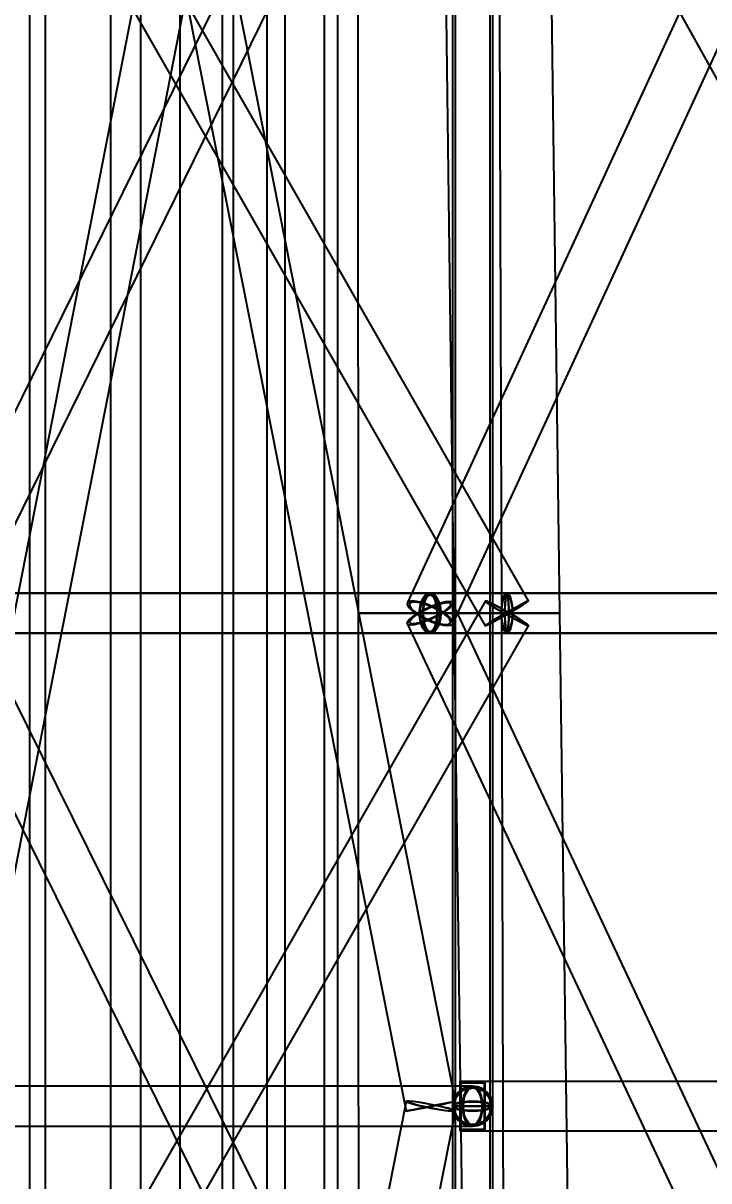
# Model space of a CAD drawing. Header units: millimetres. Extents: x -123812 to 252100, y -3000 to 639000.
# Drawn here: x 811 to 7765, y 174243 to 185986 of the extents above; entities that cross this region are included whole.
import ezdxf

# ---------------------------------------------------------------- set-up
doc = ezdxf.new("R2010")
doc.units = ezdxf.units.MM
for name, color, linetype, lineweight in [('D-STR-CORE', 7, 'Continuous', 25), ('D-STR-DIM', 7, 'Continuous', 13), ('D-STR-STRC', 7, 'Continuous', 25)]:
    doc.layers.add(name, color=color, linetype=linetype, lineweight=lineweight)
doc.styles.add('OpenSansCondensed-Light', font='OpenSansCondensed-Light.ttf')
doc.styles.add('TOWER_UNICODE', font='Arial Unicode.ttf')
doc.dimstyles.new('EZDXF', dxfattribs={"dimtxt": 0.25, "dimasz": 0.175, "dimexe": 0.375, "dimexo": 0.125, "dimgap": 0.1, "dimtad": 1, "dimlfac": 100, "dimzin": 12, "dimdsep": 46, "dimtxsty": 'OpenSansCondensed-Light', "dimblk": 'ARCHTICK', "dimcen": 2.5, "dimazin": 3, "dimtfac": 0.5, "dimtmove": 2, "dimatfit": 3})

# ---------------------------------------------------------------- blocks, each defined once
blk = doc.blocks.new('_ARCHTICK')
at = {"color": 0, "linetype": 'BYBLOCK', "const_width": 0.15}
blk.add_lwpolyline([(-0.5, -0.5), (0.5, 0.5)], dxfattribs=at)

msp = doc.modelspace()

# ---------------------------------------------------------------- linework, layer by layer
at = {"layer": 'D-STR-CORE'}
for points in [[(0, 100000), (0, 375000), (1035.3, 375000), (1035.3, 100000)], [(0, 100000), (0, 375000), (1035.3, 375000), (1035.3, 100000)], [(880, 100000), (880, 375000), (2000, 375000), (2000, 100000)], [(880, 100000), (880, 375000), (2000, 375000), (2000, 100000)], [(1700, 100000), (1700, 375000), (2828.4, 375000), (2828.4, 100000)], [(1700, 100000), (1700, 375000), (2828.4, 375000), (2828.4, 100000)], [(2404.2, 100000), (2404.2, 375000), (3464.1, 375000), (3464.1, 100000)], [(2404.2, 100000), (2404.2, 375000), (3464.1, 375000), (3464.1, 100000)], [(2944.5, 100000), (2944.5, 375000), (3863.7, 375000), (3863.7, 100000)], [(2944.5, 100000), (2944.5, 375000), (3863.7, 375000), (3863.7, 100000)], [(3284.1, 100000), (3284.1, 375000), (4000, 375000), (4000, 100000)], [(3284.1, 100000), (3284.1, 375000), (4000, 375000), (4000, 100000)]]:
    msp.add_lwpolyline(points, close=True, dxfattribs=at)
at = {"layer": 'D-STR-STRC'}
for points in [[(4641.2, 200048.6), (-249.3, 175048.6), (-240.8, 175043.5), (-215.9, 175035.5), (-176.3, 175025), (-124.6, 175012.8), (-64.5, 174999.7), (0, 174986.7), (64.5, 174974.6), (124.6, 174964.2), (176.3, 174956.2), (215.9, 174951.2), (240.8, 174949.6), (249.3, 174951.4), (5139.8, 199951.4)], [(-249.2, 199950.7), (4695.4, 174950.7), (4703.9, 174951.6), (4728.8, 174955.7), (4768.4, 174962.9), (4820, 174972.6), (4880.1, 174984.2), (4944.6, 174996.8), (5009.1, 175009.7), (5069.2, 175021.9), (5120.8, 175032.6), (5160.4, 175041.1), (5185.3, 175046.8), (5193.8, 175049.3), (249.2, 200049.3)], [(5166.2, 200000), (5166.2, 175000), (5173.1, 174987.3), (5193.4, 174975.5), (5225.7, 174965.4), (5267.8, 174957.6), (5316.8, 174952.8), (5369.4, 174951.1), (5421.9, 174952.8), (5471, 174957.6), (5513, 174965.4), (5545.3, 174975.5), (5565.6, 174987.3), (5572.6, 175000), (5572.6, 200000)], [(-219.9, 189873.7), (5497.3, 179873.7), (5509.2, 179878), (5535.3, 179890.6), (5573.8, 179910.7), (5622, 179936.9), (5676.7, 179967.3), (5734.2, 180000), (5790.6, 180032.7), (5841.9, 180063.1), (5884.7, 180089.3), (5916.1, 180109.4), (5934, 180122), (5937.1, 180126.3), (219.9, 190126.3)], [(4687.9, 190105.5), (-229.1, 180105.5), (-220.3, 180086.2), (-196.5, 180060.9), (-159.3, 180031.5), (-111.2, 180000), (-55.5, 179968.5), (3.9, 179939.1), (63.1, 179913.8), (117.9, 179894.5), (164.8, 179882.3), (200.4, 179878.1), (222.3, 179882.3), (229.1, 179894.5), (5146.2, 189894.5)], [(9315, 190108.4), (4707.9, 180108.4), (4705.9, 180088.5), (4719.7, 180062.6), (4748.3, 180032.4), (4789.8, 180000), (4841.3, 179967.6), (4899.5, 179937.4), (4960.2, 179911.5), (5019.3, 179891.6), (5072.9, 179879.1), (5117.3, 179874.8), (5149.4, 179879.1), (5167.1, 179891.6), (9774.2, 189891.6)], [(5363.1, 189877.8), (10928.7, 179877.8), (10937.8, 179873.4), (10961.4, 179877.8), (10997.9, 179890.4), (11044.9, 179910.5), (11099.1, 179936.7), (11156.9, 179967.2), (11214.3, 180000), (11267.3, 180032.8), (11312.4, 180063.3), (11346.6, 180089.5), (11367.4, 180109.6), (11373.4, 180122.2), (5807.9, 190122.2)], [(0, 179796.8), (5717.2, 179796.8), (5722.2, 179803.7), (5726.9, 179824), (5730.9, 179856.3), (5734, 179898.4), (5735.9, 179947.4), (5736.6, 180000), (5735.9, 180052.6), (5734, 180101.6), (5730.9, 180143.7), (5726.9, 180176), (5722.2, 180196.3), (5717.2, 180203.2), (0, 180203.2)], [(0, 179796.8), (4937.5, 179796.8), (4956.4, 179803.7), (4973.9, 179824), (4989, 179856.3), (5000.6, 179898.4), (5007.9, 179947.4), (5010.4, 180000), (5007.9, 180052.6), (5000.6, 180101.6), (4989, 180143.7), (4973.9, 180176), (4956.4, 180196.3), (4937.5, 180203.2), (0, 180203.2)], [(9591.6, 180203.2), (4937.5, 180203.2), (4909.3, 180196.3), (4883, 180176), (4860.5, 180143.7), (4843.2, 180101.6), (4832.3, 180052.6), (4828.6, 180000), (4832.3, 179947.4), (4843.2, 179898.4), (4860.5, 179856.3), (4883, 179824), (4909.3, 179803.7), (4937.5, 179796.8), (9591.6, 179796.8)], [(11151.1, 180203.2), (5717.2, 180203.2), (5702.3, 180196.3), (5688.4, 180176), (5676.5, 180143.7), (5667.4, 180101.6), (5661.6, 180052.6), (5659.6, 180000), (5661.6, 179947.4), (5667.4, 179898.4), (5676.5, 179856.3), (5688.4, 179824), (5702.3, 179803.7), (5717.2, 179796.8), (11151.1, 179796.8)], [(5179.6, 170112.2), (227.8, 180112.2), (217.4, 180116.2), (192.2, 180112.2), (153.9, 180100.6), (105.1, 180082.2), (49.2, 180058.1), (-10.1, 180030.1), (-68.8, 180000), (-122.7, 179969.9), (-168.3, 179941.9), (-202.4, 179917.8), (-222.7, 179899.4), (-227.8, 179887.8), (4723.9, 169887.8)], [(218.5, 169873.2), (5935.7, 179873.2), (5936.2, 179877.6), (5921.7, 179890.2), (5893.3, 179910.4), (5852.9, 179936.6), (5803.3, 179967.2), (5747.8, 180000), (5690.2, 180032.8), (5634.4, 180063.4), (5584.3, 180089.6), (5543.2, 180109.8), (5514, 180122.4), (5498.7, 180126.8), (-218.5, 170126.8)], [(9858.5, 170104.1), (5168.6, 180104.1), (5158.3, 180116.1), (5132.9, 180120.2), (5094.2, 180116.1), (5044.8, 180104.1), (4988.2, 180085), (4928, 180060.1), (4868.5, 180031.1), (4813.7, 180000), (4767.4, 179968.9), (4732.6, 179939.9), (4711.8, 179915), (4706.4, 179895.9), (9396.2, 169895.9)], [(0, 174796.8), (5369.4, 174796.8), (5395.7, 174803.7), (5420.2, 174824), (5441.2, 174856.3), (5457.3, 174898.4), (5467.5, 174947.4), (5471, 175000), (5467.5, 175052.6), (5457.3, 175101.6), (5441.2, 175143.7), (5420.2, 175176), (5395.7, 175196.3), (5369.4, 175203.2), (0, 175203.2)], [(0, 174796.8), (5369.4, 174796.8), (5395.7, 174803.7), (5420.2, 174824), (5441.2, 174856.3), (5457.3, 174898.4), (5467.5, 174947.4), (5471, 175000), (5467.5, 175052.6), (5457.3, 175101.6), (5441.2, 175143.7), (5420.2, 175176), (5395.7, 175196.3), (5369.4, 175203.2), (0, 175203.2)], [(249.2, 149951), (5193.8, 174951), (5185.3, 174957.5), (5160.4, 174966.8), (5120.8, 174978.5), (5069.2, 174991.6), (5009.1, 175005.2), (4944.6, 175018.6), (4880.1, 175030.6), (4820, 175040.6), (4768.4, 175047.8), (4728.8, 175051.7), (4703.9, 175052.2), (4695.4, 175049), (-249.2, 150049)], [(5572.6, 150000), (5572.6, 175000), (5565.6, 175012.7), (5545.3, 175024.5), (5513, 175034.6), (5471, 175042.4), (5421.9, 175047.2), (5369.4, 175048.9), (5316.8, 175047.2), (5267.8, 175042.4), (5225.7, 175034.6), (5193.4, 175024.5), (5173.1, 175012.7), (5166.2, 175000), (5166.2, 150000)]]:
    msp.add_lwpolyline(points, dxfattribs=at)
for points in [[(5191.6, 175000), (5547.2, 175000), (5547.2, 200000), (5191.6, 200000)], [(5191.6, 175000), (5547.2, 175000), (5547.2, 200000), (5191.6, 200000)], [(4202, 190000), (4209.2, 180000), (5665.8, 180000), (5632.2, 190000)], [(5048.7, 190000), (5179.4, 180000), (6255, 180000), (6122.4, 190000)], [(-94, 179800), (8803.6, 179800), (8803.6, 180200), (-94, 180200)], [(-36, 179800), (10161.7, 179800), (10161.7, 180200), (-36, 180200)], [(5046.4, 180000), (5042.7, 179947.4), (5031.8, 179898.4), (5014.5, 179856.3), (4992, 179824), (4965.7, 179803.7), (4937.5, 179796.8), (4909.3, 179803.7), (4883, 179824), (4860.5, 179856.3), (4843.2, 179898.4), (4832.3, 179947.4), (4828.6, 180000), (4832.3, 180052.6), (4843.2, 180101.6), (4860.5, 180143.7), (4883, 180176), (4909.3, 180196.3), (4937.5, 180203.2), (4965.7, 180196.3), (4992, 180176), (5014.5, 180143.7), (5031.8, 180101.6), (5042.7, 180052.6)], [(5037.8, 180000), (5034.4, 179951.5), (5024.4, 179906.4), (5008.4, 179867.6), (4987.7, 179837.9), (4963.5, 179819.2), (4937.5, 179812.8), (4911.5, 179819.2), (4887.3, 179837.9), (4866.5, 179867.6), (4850.6, 179906.4), (4840.6, 179951.5), (4837.1, 180000), (4840.6, 180048.5), (4850.6, 180093.6), (4866.5, 180132.4), (4887.3, 180162.1), (4911.5, 180180.8), (4937.5, 180187.2), (4963.5, 180180.8), (4987.7, 180162.1), (5008.4, 180132.4), (5024.4, 180093.6), (5034.4, 180048.5)], [(5010.4, 180000), (5007.9, 179947.4), (5000.6, 179898.4), (4989, 179856.3), (4973.9, 179824), (4956.4, 179803.7), (4937.5, 179796.8), (4918.6, 179803.7), (4901, 179824), (4885.9, 179856.3), (4874.4, 179898.4), (4867.1, 179947.4), (4864.6, 180000), (4867.1, 180052.6), (4874.4, 180101.6), (4885.9, 180143.7), (4901, 180176), (4918.6, 180196.3), (4937.5, 180203.2), (4956.4, 180196.3), (4973.9, 180176), (4989, 180143.7), (5000.6, 180101.6), (5007.9, 180052.6)], [(5004.7, 180000), (5002.4, 179951.5), (4995.7, 179906.4), (4985, 179867.6), (4971.1, 179837.9), (4954.9, 179819.2), (4937.5, 179812.8), (4920.1, 179819.2), (4903.9, 179837.9), (4890, 179867.6), (4879.3, 179906.4), (4872.6, 179951.5), (4870.3, 180000), (4872.6, 180048.5), (4879.3, 180093.6), (4890, 180132.4), (4903.9, 180162.1), (4920.1, 180180.8), (4937.5, 180187.2), (4954.9, 180180.8), (4971.1, 180162.1), (4985, 180132.4), (4995.7, 180093.6), (5002.4, 180048.5)], [(5774.8, 180000), (5772.8, 179947.4), (5767, 179898.4), (5757.9, 179856.3), (5746, 179824), (5732.1, 179803.7), (5717.2, 179796.8), (5702.3, 179803.7), (5688.4, 179824), (5676.5, 179856.3), (5667.4, 179898.4), (5661.6, 179947.4), (5659.6, 180000), (5661.6, 180052.6), (5667.4, 180101.6), (5676.5, 180143.7), (5688.4, 180176), (5702.3, 180196.3), (5717.2, 180203.2), (5732.1, 180196.3), (5746, 180176), (5757.9, 180143.7), (5767, 180101.6), (5772.8, 180052.6)], [(5770.2, 180000), (5768.4, 179951.5), (5763.1, 179906.4), (5754.7, 179867.6), (5743.7, 179837.9), (5730.9, 179819.2), (5717.2, 179812.8), (5703.5, 179819.2), (5690.7, 179837.9), (5679.7, 179867.6), (5671.3, 179906.4), (5666, 179951.5), (5664.2, 180000), (5666, 180048.5), (5671.3, 180093.6), (5679.7, 180132.4), (5690.7, 180162.1), (5703.5, 180180.8), (5717.2, 180187.2), (5730.9, 180180.8), (5743.7, 180162.1), (5754.7, 180132.4), (5763.1, 180093.6), (5768.4, 180048.5)], [(5736.6, 180000), (5735.9, 179947.4), (5734, 179898.4), (5730.9, 179856.3), (5726.9, 179824), (5722.2, 179803.7), (5717.2, 179796.8), (5712.2, 179803.7), (5707.5, 179824), (5703.5, 179856.3), (5700.4, 179898.4), (5698.5, 179947.4), (5697.8, 180000), (5698.5, 180052.6), (5700.4, 180101.6), (5703.5, 180143.7), (5707.5, 180176), (5712.2, 180196.3), (5717.2, 180203.2), (5722.2, 180196.3), (5726.9, 180176), (5730.9, 180143.7), (5734, 180101.6), (5735.9, 180052.6)], [(5735, 180000), (5734.4, 179951.5), (5732.7, 179906.4), (5729.8, 179867.6), (5726.1, 179837.9), (5721.8, 179819.2), (5717.2, 179812.8), (5712.6, 179819.2), (5708.3, 179837.9), (5704.6, 179867.6), (5701.7, 179906.4), (5700, 179951.5), (5699.4, 180000), (5700, 180048.5), (5701.7, 180093.6), (5704.6, 180132.4), (5708.3, 180162.1), (5712.6, 180180.8), (5717.2, 180187.2), (5721.8, 180180.8), (5726.1, 180162.1), (5729.8, 180132.4), (5732.7, 180093.6), (5734.4, 180048.5)], [(4789.8, 180000), (4841.3, 179967.6), (4899.5, 179937.4), (4960.2, 179911.5), (5019.3, 179891.6), (5072.9, 179879.1), (5117.3, 179874.8), (5149.4, 179879.1), (5167.1, 179891.6), (5169.1, 179911.5), (5155.3, 179937.4), (5126.7, 179967.6), (5085.2, 180000), (5033.6, 180032.4), (4975.5, 180062.6), (4914.8, 180088.5), (4855.6, 180108.4), (4802.1, 180120.9), (4757.7, 180125.2), (4725.6, 180120.9), (4707.9, 180108.4), (4705.9, 180088.5), (4719.7, 180062.6), (4748.3, 180032.4)], [(5061.3, 180000), (5006.5, 179968.9), (4947, 179939.9), (4886.8, 179915), (4830.1, 179895.9), (4780.8, 179883.9), (4742.1, 179879.8), (4716.7, 179883.9), (4706.4, 179895.9), (4711.8, 179915), (4732.6, 179939.9), (4767.4, 179968.9), (4813.7, 180000), (4868.5, 180031.1), (4928, 180060.1), (4988.2, 180085), (5044.8, 180104.1), (5094.2, 180116.1), (5132.9, 180120.2), (5158.3, 180116.1), (5168.6, 180104.1), (5163.2, 180085), (5142.4, 180060.1), (5107.6, 180031.1)], [(4804.3, 180000), (4850.8, 179970.8), (4903.2, 179943.6), (4957.9, 179920.2), (5011.3, 179902.3), (5059.6, 179891), (5099.6, 179887.1), (5128.5, 179891), (5144.5, 179902.3), (5146.3, 179920.2), (5133.9, 179943.6), (5108.1, 179970.8), (5070.7, 180000), (5024.2, 180029.2), (4971.8, 180056.4), (4917, 180079.8), (4863.7, 180097.7), (4815.4, 180109), (4775.4, 180112.9), (4746.4, 180109), (4730.5, 180097.7), (4728.7, 180079.8), (4741.1, 180056.4), (4766.9, 180029.2)], [(5049.1, 180000), (4999.7, 179972), (4946, 179945.8), (4891.8, 179923.4), (4840.7, 179906.2), (4796.2, 179895.3), (4761.3, 179891.7), (4738.4, 179895.3), (4729.1, 179906.2), (4734, 179923.4), (4752.8, 179945.8), (4784.1, 179972), (4825.9, 180000), (4875.3, 180028), (4929, 180054.2), (4983.2, 180076.6), (5034.3, 180093.8), (5078.8, 180104.7), (5113.7, 180108.3), (5136.5, 180104.7), (5145.9, 180093.8), (5141, 180076.6), (5122.2, 180054.2), (5090.9, 180028)], [(5700.2, 180000), (5643.8, 179967.3), (5592.5, 179936.9), (5549.7, 179910.7), (5518.3, 179890.6), (5500.4, 179878), (5497.3, 179873.7), (5509.2, 179878), (5535.3, 179890.6), (5573.8, 179910.7), (5622, 179936.9), (5676.7, 179967.3), (5734.2, 180000), (5790.6, 180032.7), (5841.9, 180063.1), (5884.7, 180089.3), (5916.1, 180109.4), (5934, 180122), (5937.1, 180126.3), (5925.2, 180122), (5899.1, 180109.4), (5860.6, 180089.3), (5812.4, 180063.1), (5757.6, 180032.7)], [(5747.8, 180000), (5803.3, 179967.2), (5852.9, 179936.6), (5893.3, 179910.4), (5921.7, 179890.2), (5936.2, 179877.6), (5935.7, 179873.2), (5920.4, 179877.6), (5891.2, 179890.2), (5850.1, 179910.4), (5800, 179936.6), (5744.2, 179967.2), (5686.6, 180000), (5631.1, 180032.8), (5581.5, 180063.4), (5541.1, 180089.6), (5512.7, 180109.8), (5498.2, 180122.4), (5498.7, 180126.8), (5514, 180122.4), (5543.2, 180109.8), (5584.3, 180089.6), (5634.4, 180063.4), (5690.2, 180032.8)], [(5701.8, 180000), (5651, 179970.5), (5604.8, 179943.1), (5566.2, 179919.5), (5537.8, 179901.4), (5521.7, 179890), (5519, 179886.1), (5529.7, 179890), (5553.2, 179901.4), (5587.9, 179919.5), (5631.4, 179943.1), (5680.7, 179970.5), (5732.6, 180000), (5783.3, 180029.5), (5829.6, 180056.9), (5868.2, 180080.5), (5896.6, 180098.6), (5912.7, 180110), (5915.4, 180113.9), (5904.7, 180110), (5881.2, 180098.6), (5846.5, 180080.5), (5803, 180056.9), (5753.7, 180029.5)], [(5744.8, 180000), (5794.8, 179970.4), (5839.6, 179942.9), (5876, 179919.2), (5901.6, 179901), (5914.6, 179889.6), (5914.2, 179885.7), (5900.4, 179889.6), (5874, 179901), (5837, 179919.2), (5791.8, 179942.9), (5741.6, 179970.4), (5689.6, 180000), (5639.6, 180029.6), (5594.8, 180057.1), (5558.4, 180080.8), (5532.8, 180099), (5519.8, 180110.4), (5520.2, 180114.3), (5534, 180110.4), (5560.4, 180099), (5597.4, 180080.8), (5642.6, 180057.1), (5692.8, 180029.6)], [(4209.2, 180000), (4210.2, 170000), (5693.3, 170000), (5665.8, 180000)], [(5665.8, 180000), (5641, 180000), (5568.2, 180000), (5452.5, 180000), (5301.6, 180000), (5126, 180000), (4937.5, 180000), (4749, 180000), (4573.3, 180000), (4422.5, 180000), (4306.8, 180000), (4234, 180000), (4209.2, 180000), (4234, 180000), (4306.8, 180000), (4422.5, 180000), (4573.3, 180000), (4749, 180000), (4937.5, 180000), (5126, 180000), (5301.6, 180000), (5452.5, 180000), (5568.2, 180000), (5641, 180000)], [(5179.4, 180000), (5312.6, 170000), (6390, 170000), (6255, 180000)], [(6255, 180000), (6236.7, 180000), (6182.9, 180000), (6097.5, 180000), (5986.1, 180000), (5856.4, 180000), (5717.2, 180000), (5578, 180000), (5448.3, 180000), (5336.9, 180000), (5251.5, 180000), (5197.7, 180000), (5179.4, 180000), (5197.7, 180000), (5251.5, 180000), (5336.9, 180000), (5448.3, 180000), (5578, 180000), (5717.2, 180000), (5856.4, 180000), (5986.1, 180000), (6097.5, 180000), (6182.9, 180000), (6236.7, 180000)], [(5244.4, 174750), (18914.5, 174750), (18914.5, 175250), (5244.4, 175250)], [(5494.4, 175250), (5244.4, 175250), (5244.4, 174750), (5494.4, 174750)], [(5244.4, 174750), (15556, 174750), (15556, 175250), (5244.4, 175250)], [(5244.4, 175250), (5494.4, 175250), (5494.4, 174750), (5244.4, 174750)], [(5488.4, 175238), (5250.4, 175238), (5250.4, 174762), (5488.4, 174762)], [(5250.4, 175238), (5488.4, 175238), (5488.4, 174762), (5250.4, 174762)], [(5166.2, 175000), (5173.1, 174947.4), (5193.4, 174898.4), (5225.7, 174856.3), (5267.8, 174824), (5316.8, 174803.7), (5369.4, 174796.8), (5421.9, 174803.7), (5471, 174824), (5513, 174856.3), (5545.3, 174898.4), (5565.6, 174947.4), (5572.6, 175000), (5565.6, 175052.6), (5545.3, 175101.6), (5513, 175143.7), (5471, 175176), (5421.9, 175196.3), (5369.4, 175203.2), (5316.8, 175196.3), (5267.8, 175176), (5225.7, 175143.7), (5193.4, 175101.6), (5173.1, 175052.6)], [(5556.6, 175000), (5550.2, 174951.5), (5531.5, 174906.4), (5501.7, 174867.6), (5463, 174837.9), (5417.8, 174819.2), (5369.4, 174812.8), (5320.9, 174819.2), (5275.8, 174837.9), (5237, 174867.6), (5207.2, 174906.4), (5188.5, 174951.5), (5182.2, 175000), (5188.5, 175048.5), (5207.2, 175093.6), (5237, 175132.4), (5275.8, 175162.1), (5320.9, 175180.8), (5369.4, 175187.2), (5417.8, 175180.8), (5463, 175162.1), (5501.7, 175132.4), (5531.5, 175093.6), (5550.2, 175048.5)], [(5471, 175000), (5467.5, 174947.4), (5457.3, 174898.4), (5441.2, 174856.3), (5420.2, 174824), (5395.7, 174803.7), (5369.4, 174796.8), (5343.1, 174803.7), (5318.6, 174824), (5297.5, 174856.3), (5281.4, 174898.4), (5271.2, 174947.4), (5267.8, 175000), (5271.2, 175052.6), (5281.4, 175101.6), (5297.5, 175143.7), (5318.6, 175176), (5343.1, 175196.3), (5369.4, 175203.2), (5395.7, 175196.3), (5420.2, 175176), (5441.2, 175143.7), (5457.3, 175101.6), (5467.5, 175052.6)], [(5471, 175000), (5467.5, 174947.4), (5457.3, 174898.4), (5441.2, 174856.3), (5420.2, 174824), (5395.7, 174803.7), (5369.4, 174796.8), (5343.1, 174803.7), (5318.6, 174824), (5297.5, 174856.3), (5281.4, 174898.4), (5271.2, 174947.4), (5267.8, 175000), (5271.2, 175052.6), (5281.4, 175101.6), (5297.5, 175143.7), (5318.6, 175176), (5343.1, 175196.3), (5369.4, 175203.2), (5395.7, 175196.3), (5420.2, 175176), (5441.2, 175143.7), (5457.3, 175101.6), (5467.5, 175052.6)], [(5463, 175000), (5459.8, 174951.5), (5450.4, 174906.4), (5435.5, 174867.6), (5416.2, 174837.9), (5393.6, 174819.2), (5369.4, 174812.8), (5345.1, 174819.2), (5322.6, 174837.9), (5303.2, 174867.6), (5288.3, 174906.4), (5278.9, 174951.5), (5275.8, 175000), (5278.9, 175048.5), (5288.3, 175093.6), (5303.2, 175132.4), (5322.6, 175162.1), (5345.1, 175180.8), (5369.4, 175187.2), (5393.6, 175180.8), (5416.2, 175162.1), (5435.5, 175132.4), (5450.4, 175093.6), (5459.8, 175048.5)], [(5463, 175000), (5459.8, 174951.5), (5450.4, 174906.4), (5435.5, 174867.6), (5416.2, 174837.9), (5393.6, 174819.2), (5369.4, 174812.8), (5345.1, 174819.2), (5322.6, 174837.9), (5303.2, 174867.6), (5288.3, 174906.4), (5278.9, 174951.5), (5275.8, 175000), (5278.9, 175048.5), (5288.3, 175093.6), (5303.2, 175132.4), (5322.6, 175162.1), (5345.1, 175180.8), (5369.4, 175187.2), (5393.6, 175180.8), (5416.2, 175162.1), (5435.5, 175132.4), (5450.4, 175093.6), (5459.8, 175048.5)], [(4944.6, 175018.6), (4880.1, 175030.6), (4820, 175040.6), (4768.4, 175047.8), (4728.8, 175051.7), (4703.9, 175052.2), (4695.4, 175049), (4703.9, 175042.5), (4728.8, 175033.2), (4768.4, 175021.5), (4820, 175008.4), (4880.1, 174994.8), (4944.6, 174981.4), (5009.1, 174969.4), (5069.2, 174959.4), (5120.8, 174952.2), (5160.4, 174948.3), (5185.3, 174947.8), (5193.8, 174951), (5185.3, 174957.5), (5160.4, 174966.8), (5120.8, 174978.5), (5069.2, 174991.6), (5009.1, 175005.2)], [(4944.6, 174996.8), (4880.1, 174984.2), (4820, 174972.6), (4768.4, 174962.9), (4728.8, 174955.7), (4703.9, 174951.6), (4695.4, 174950.7), (4703.9, 174953.2), (4728.8, 174958.9), (4768.4, 174967.4), (4820, 174978.1), (4880.1, 174990.3), (4944.6, 175003.2), (5009.1, 175015.8), (5069.2, 175027.4), (5120.8, 175037.1), (5160.4, 175044.3), (5185.3, 175048.4), (5193.8, 175049.3), (5185.3, 175046.8), (5160.4, 175041.1), (5120.8, 175032.6), (5069.2, 175021.9), (5009.1, 175009.7)], [(4944.6, 175016.7), (4886.5, 175027.6), (4832.3, 175036.6), (4785.8, 175043.1), (4750.1, 175046.6), (4727.6, 175047), (4720, 175044.2), (4727.6, 175038.4), (4750.1, 175029.9), (4785.8, 175019.4), (4832.3, 175007.6), (4886.5, 174995.3), (4944.6, 174983.3), (5002.8, 174972.4), (5057, 174963.4), (5103.5, 174956.9), (5139.2, 174953.4), (5161.6, 174953), (5169.3, 174955.8), (5161.6, 174961.6), (5139.2, 174970.1), (5103.5, 174980.6), (5057, 174992.4), (5002.8, 175004.7)], [(4944.6, 174997.1), (4886.5, 174985.7), (4832.3, 174975.3), (4785.8, 174966.6), (4750.1, 174960.1), (4727.6, 174956.3), (4720, 174955.6), (4727.6, 174957.8), (4750.1, 174963), (4785.8, 174970.6), (4832.3, 174980.3), (4886.5, 174991.3), (4944.6, 175002.9), (5002.8, 175014.3), (5056.9, 175024.7), (5103.5, 175033.4), (5139.2, 175039.9), (5161.6, 175043.7), (5169.3, 175044.4), (5161.6, 175042.2), (5139.2, 175037), (5103.5, 175029.4), (5056.9, 175019.7), (5002.8, 175008.7)], [(5369.4, 174951.1), (5316.8, 174952.8), (5267.8, 174957.6), (5225.7, 174965.4), (5193.4, 174975.5), (5173.1, 174987.3), (5166.2, 175000), (5173.1, 175012.7), (5193.4, 175024.5), (5225.7, 175034.6), (5267.8, 175042.4), (5316.8, 175047.2), (5369.4, 175048.9), (5421.9, 175047.2), (5471, 175042.4), (5513, 175034.6), (5545.3, 175024.5), (5565.6, 175012.7), (5572.6, 175000), (5565.6, 174987.3), (5545.3, 174975.5), (5513, 174965.4), (5471, 174957.6), (5421.9, 174952.8)], [(5369.4, 174951.1), (5316.8, 174952.8), (5267.8, 174957.6), (5225.7, 174965.4), (5193.4, 174975.5), (5173.1, 174987.3), (5166.2, 175000), (5173.1, 175012.7), (5193.4, 175024.5), (5225.7, 175034.6), (5267.8, 175042.4), (5316.8, 175047.2), (5369.4, 175048.9), (5421.9, 175047.2), (5471, 175042.4), (5513, 175034.6), (5545.3, 175024.5), (5565.6, 175012.7), (5572.6, 175000), (5565.6, 174987.3), (5545.3, 174975.5), (5513, 174965.4), (5471, 174957.6), (5421.9, 174952.8)], [(5369.4, 174954.9), (5320.9, 174956.5), (5275.8, 174961), (5237, 174968.1), (5207.2, 174977.5), (5188.5, 174988.3), (5182.2, 175000), (5188.5, 175011.7), (5207.2, 175022.5), (5237, 175031.9), (5275.8, 175039), (5320.9, 175043.5), (5369.4, 175045.1), (5417.8, 175043.5), (5463, 175039), (5501.7, 175031.9), (5531.5, 175022.5), (5550.2, 175011.7), (5556.6, 175000), (5550.2, 174988.3), (5531.5, 174977.5), (5501.7, 174968.1), (5463, 174961), (5417.8, 174956.5)], [(5369.4, 174954.9), (5320.9, 174956.5), (5275.8, 174961), (5237, 174968.1), (5207.2, 174977.5), (5188.5, 174988.3), (5182.2, 175000), (5188.5, 175011.7), (5207.2, 175022.5), (5237, 175031.9), (5275.8, 175039), (5320.9, 175043.5), (5369.4, 175045.1), (5417.8, 175043.5), (5463, 175039), (5501.7, 175031.9), (5531.5, 175022.5), (5550.2, 175011.7), (5556.6, 175000), (5550.2, 174988.3), (5531.5, 174977.5), (5501.7, 174968.1), (5463, 174961), (5417.8, 174956.5)], [(5191.6, 150000), (5547.2, 150000), (5547.2, 175000), (5191.6, 175000)], [(5547.2, 175000), (5541.1, 175000), (5523.3, 175000), (5495.1, 175000), (5458.3, 175000), (5415.4, 175000), (5369.4, 175000), (5323.3, 175000), (5280.5, 175000), (5243.6, 175000), (5215.4, 175000), (5197.6, 175000), (5191.6, 175000), (5197.6, 175000), (5215.4, 175000), (5243.6, 175000), (5280.5, 175000), (5323.3, 175000), (5369.4, 175000), (5415.4, 175000), (5458.3, 175000), (5495.1, 175000), (5523.3, 175000), (5541.1, 175000)], [(5191.6, 150000), (5547.2, 150000), (5547.2, 175000), (5191.6, 175000)], [(5547.2, 175000), (5541.1, 175000), (5523.3, 175000), (5495.1, 175000), (5458.3, 175000), (5415.4, 175000), (5369.4, 175000), (5323.3, 175000), (5280.5, 175000), (5243.6, 175000), (5215.4, 175000), (5197.6, 175000), (5191.6, 175000), (5197.6, 175000), (5215.4, 175000), (5243.6, 175000), (5280.5, 175000), (5323.3, 175000), (5369.4, 175000), (5415.4, 175000), (5458.3, 175000), (5495.1, 175000), (5523.3, 175000), (5541.1, 175000)]]:
    msp.add_lwpolyline(points, close=True, dxfattribs=at)

# ---------------------------------------------------------------- dimensions: what is measured, and where the dimension line sits
at = {"layer": 'D-STR-DIM'}
for base, p2 in [((187000, 0), (0, 450000)), ((250000, 0), (0, 375000)), ((124000, 0), (0, 350000))]:
    msp.add_linear_dim(base=base, p1=(0, 0), p2=p2, angle=90, dimstyle='EZDXF', override={"dimtxt": 8400, "dimasz": 3750, "dimexe": 2100, "dimexo": 1800, "dimgap": 2100, "dimtad": 1, "dimdec": 0, "dimlfac": 1, "dimlunit": 2, "dimtxsty": 'TOWER_UNICODE', "dimclrd": 7, "dimclre": 7, "dimclrt": 7}, dxfattribs=at).render()

doc.saveas('drawing.dxf')
